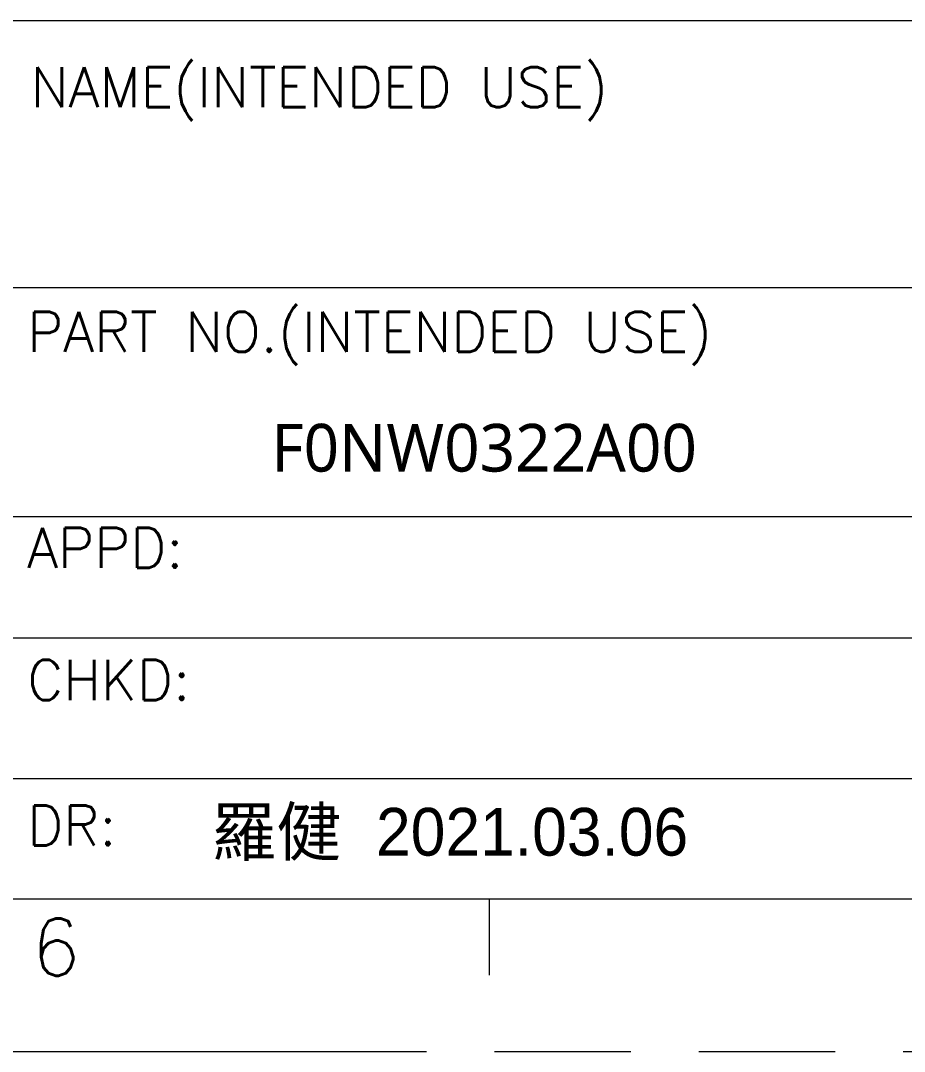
# Model space of a CAD drawing. Extents: x 3664 to 3837, y -413 to -292.
# Drawn here: x 3784.91 to 3804.38, y -413.48 to -390.79 of the extents above; entities that cross this region are included whole.
import ezdxf

# ---------------------------------------------------------------- set-up
doc = ezdxf.new("R2010")
doc.units = 0
doc.linetypes.add('PHANTOM', pattern=[29.5, 9.5, -1.5, 3, -1.5, 3, -1.5, 9.5])
doc.layers.get('0').update_dxf_attribs({"lineweight": 9})
doc.layers.add('0PAPERF', color=2, linetype='PHANTOM', lineweight=9, plot=False)
doc.styles.add('SIMPLEX', font='simplex.shx')
doc.styles.get("Standard").update_dxf_attribs({"font": 'PMingLiU.ttf'})

msp = doc.modelspace()

# ---------------------------------------------------------------- linework, layer by layer
for p, q in [((3753.636, -390.794), (3831.365, -390.794)), ((3831.365, -401.718), (3784.308, -401.718)), ((3804.895, -404.388), (3773.804, -404.388)), ((3784.308, -407.476), (3804.895, -407.476)), ((3669.185, -410.121), (3831.365, -410.121)), ((3795.232, -410.121), (3795.232, -411.802))]:
    msp.add_line(p, q)
msp.add_lwpolyline([(3784.308, -390.794), (3831.365, -390.794), (3831.365, -396.676), (3784.308, -396.676)], close=True)
at = {"layer": '0PAPERF'}
msp.add_line((3664.352, -413.482), (3836.66, -413.482), dxfattribs=at)

# ---------------------------------------------------------------- texts
at = {"lineweight": 0, "style": 'SIMPLEX'}
msp.add_text('NAME(INTENDED USE)', height=0.88308, dxfattribs=at).set_placement((3785.134, -392.702))
at = {"style": 'SIMPLEX'}
for s, height, p in [('PART NO.(INTENDED USE)', 0.88233, (3785.056, -398.087)), ('APPD:', 0.8823, (3785.056, -402.837)), ('CHKD:', 0.8823, (3785.056, -405.748)), ('DR:', 0.8823, (3785.056, -408.949)), ('6', 1.26, (3785.148, -411.818))]:
    msp.add_text(s, height=height, dxfattribs=at).set_placement(p)
at = {"linetype": 'Continuous', "insert": (3790.434, -399.67), "char_height": 1.05039, "width": 12.6662, "attachment_point": 1, "bg_fill": 2}
msp.add_mtext('{\\fMicrosoft JhengHei|b0|i0|c136|p18;F0NW0322A00}', dxfattribs=at)
at = {"linetype": 'Continuous', "insert": (3789.11, -408.123), "char_height": 1.05039, "width": 13.72148, "attachment_point": 1}
msp.add_mtext('{\\fPMingLiU|b0|i0|c136|p18;羅健  2021.03.06}', dxfattribs=at)

doc.saveas('drawing.dxf')
